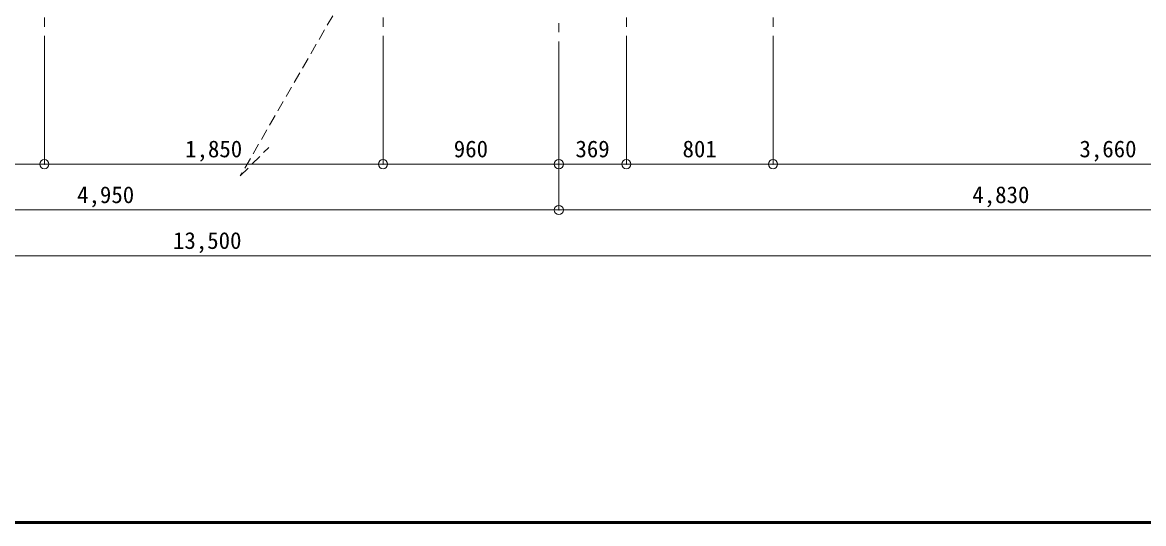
# Model space of a CAD drawing. Units: millimetres at full size, sheet at 1:50. Extents: x -9674 to 9699, y -6794 to 6791.
# Drawn here: x -1245 to 4879, y -6794 to -4059 of the extents above; entities that cross this region are included whole.
import ezdxf
from ezdxf.enums import TextEntityAlignment as Align

# ---------------------------------------------------------------- set-up
doc = ezdxf.new("R2010")
doc.units = ezdxf.units.MM
doc.header["$LTSCALE"] = 50
doc.header["$PDMODE"] = 32
doc.header["$PDSIZE"] = 50
doc.linetypes.add('CHAIN2', pattern=[12, 9, -1, 1, -1])
doc.linetypes.add('DASHED1', pattern=[1.8, 1.2, -0.6])
for name, color, linetype, lineweight in [('0-0_図面枠', 7, 'Continuous', 9), ('1-0_芯', 134, 'CHAIN2', 9), ('1-B_寸法', 134, 'Continuous', 9), ('2-C', 2, 'DASHED1', 25)]:
    doc.layers.add(name, color=color, linetype=linetype, lineweight=lineweight)
doc.styles.add('ＭＳ ゴシック', font='')
doc.styles.get('ＭＳ ゴシック').set_extended_font_data('MS Gothic')

msp = doc.modelspace()

# ---------------------------------------------------------------- linework, layer by layer
at = {"layer": '0-0_図面枠'}
for p, q in [((-9673.92, -6793.93), (9698.92, -6793.93)), ((-9672.16, -6792.16), (9697.16, -6792.16)), ((-9670.4, -6790.4), (9695.4, -6790.4)), ((9693.64, -6788.64), (-9668.64, -6788.64)), ((-9666.87, -6786.88), (9691.87, -6786.88)), ((-9665.11, -6785.11), (9690.11, -6785.11)), ((-9663.35, -6783.35), (9688.35, -6783.35))]:
    msp.add_line(p, q, dxfattribs=at)
at = {"layer": '1-0_芯'}
for p, q in [((1684.65, 4837.81), (1684.65, -4582.19)), ((2854.65, -4582.19), (2854.65, 447.81)), ((-1125.35, -4582.19), (-1125.35, 112.81)), ((2053.65, -4582.19), (2053.65, -1052.19)), ((724.65, -4582.19), (724.65, -2112.19))]:
    msp.add_line(p, q, dxfattribs=at)
at = {"layer": '1-B_寸法'}
for p, q in [((-1125.35, -4832.19), (-1125.35, -4582.19)), ((724.65, -4832.19), (724.65, -4582.19)), ((1684.65, -5082.19), (1684.65, -4582.19)), ((2053.65, -4832.19), (2053.65, -4582.19)), ((2854.65, -4832.19), (2854.65, -4582.19)), ((-1125.35, -4832.19), (-3265.35, -4832.19)), ((724.65, -4832.19), (-1125.35, -4832.19)), ((1684.65, -4832.19), (724.65, -4832.19)), ((1684.65, -4832.19), (2053.65, -4832.19)), ((2053.65, -4832.19), (2854.65, -4832.19)), ((2854.65, -4832.19), (6514.65, -4832.19)), ((-3265.35, -5082.19), (1684.65, -5082.19)), ((1684.65, -5082.19), (6514.65, -5082.19)), ((-6985.35, -5332.19), (6514.65, -5332.19))]:
    msp.add_line(p, q, dxfattribs=at)
for p in [(-1125.35, -4832.19), (724.65, -4832.19), (1684.65, -4832.19), (2053.65, -4832.19), (2854.65, -4832.19), (1684.65, -5082.19)]:
    msp.add_point(p, dxfattribs=at)
at = {"layer": '2-C', "color": 7, "lineweight": 9}
for p, q in [((854.71, -3320.31), (-55.33, -4896.54)), ((-55.33, -4896.54), (100.43, -4740.78))]:
    msp.add_line(p, q, dxfattribs=at)

# ---------------------------------------------------------------- texts
at = {"layer": '1-B_寸法', "style": 'ＭＳ ゴシック'}
for s, p in [('1,850', (-356.6, -4822.19)), ('960', (1110.9, -4822.19)), ('369', (1775.4, -4822.19)), ('801', (2360.4, -4822.19)), ('3,660', (4528.4, -4822.19)), ('4,950', (-946.6, -5072.19)), ('4,830', (3943.4, -5072.19)), ('13,500', (-422.85, -5322.19))]:
    msp.add_text(s, height=91.64, dxfattribs=at).set_placement(p, align=Align.BOTTOM_LEFT)

doc.saveas('drawing.dxf')
